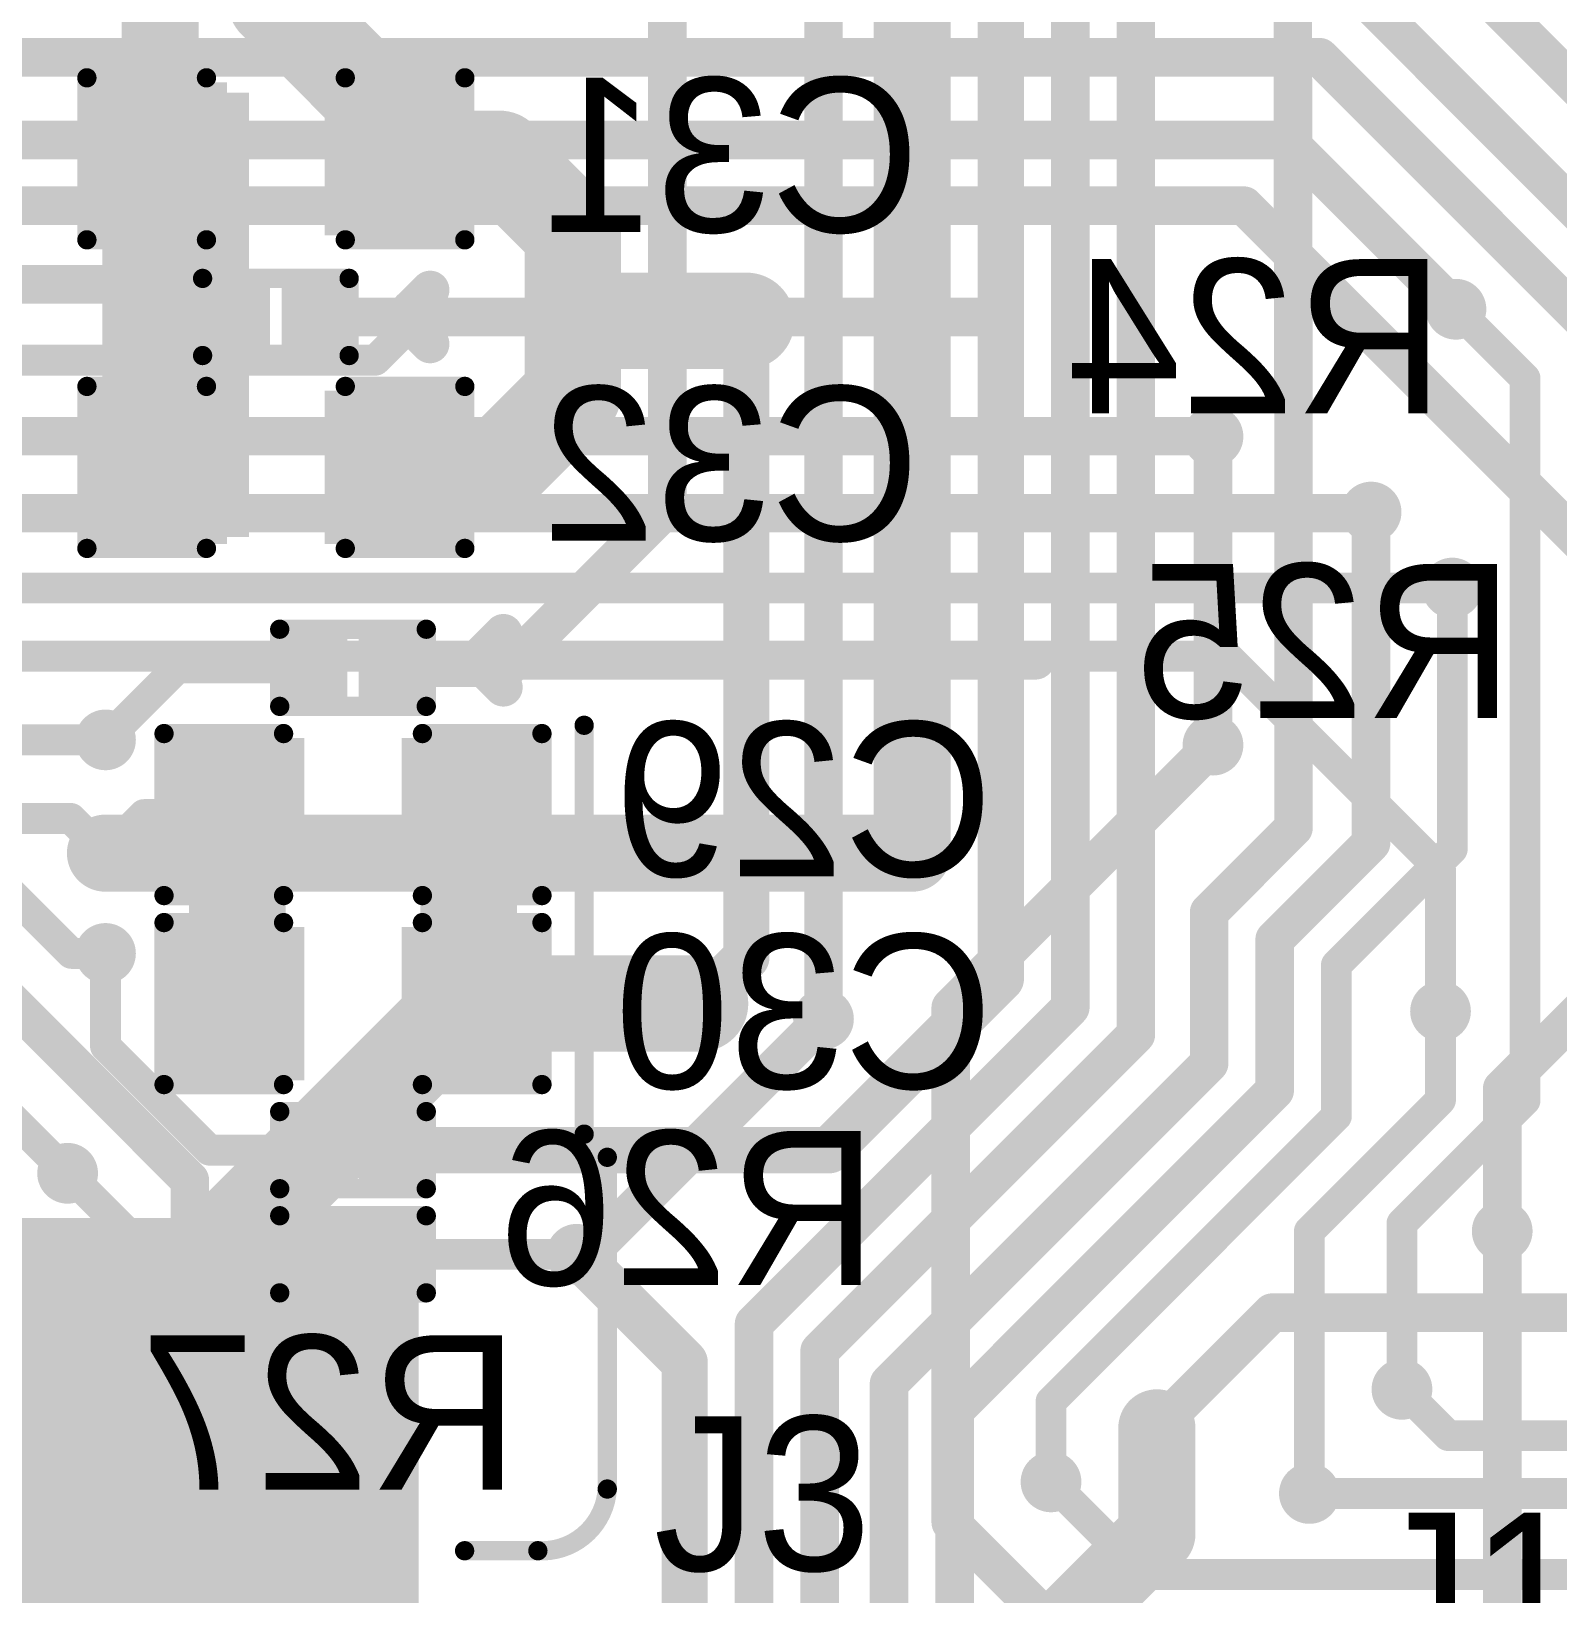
# Model space of a CAD drawing. Header units: millimetres. Extents: x 0.85 to 4.91, y 0.77 to 5.15.
# Drawn here: x 1.0706 to 1.4664, y 2.584 to 2.9891 of the extents above; entities that cross this region are included whole.
import ezdxf

# ---------------------------------------------------------------- set-up
doc = ezdxf.new("R2010")
doc.units = ezdxf.units.MM
doc.header["$MEASUREMENT"] = 0
for name, color, linetype in [('BottomLayer', 5, 'Continuous'), ('BottomOverlay', 54, 'Continuous'), ('BottomPaste', 16, 'Continuous'), ('BottomSolder', 6, 'Continuous'), ('MultiLayer', 9, 'Continuous'), ('TopLayer', 1, 'Continuous'), ('TopOverlay', 2, 'Continuous'), ('TopPaste', 8, 'Continuous'), ('TopSolder', 216, 'Continuous'), ('ViaHoleLayer', 16, 'Continuous')]:
    doc.layers.add(name, color=color, linetype=linetype)

# ---------------------------------------------------------------- blocks, each defined once
blk = doc.blocks.new('R___0201_B_181')
at = {"layer": 'BottomLayer'}
for points in [[(-0.01614, -0.00728), (-0.00551, -0.00728), (-0.01614, 0.00728), (-0.00551, 0.00728)], [(0.00551, -0.00728), (0.01614, -0.00728), (0.00551, 0.00728), (0.01614, 0.00728)]]:
    blk.add_solid(points, dxfattribs=at)
at = {"layer": 'BottomOverlay', "const_width": 0.005}
for points in [[(-0.019, -0.01), (-0.019, 0.01)], [(-0.019, 0.01), (0.019, 0.01)], [(0.019, -0.01), (0.019, 0.01)], [(-0.019, -0.01), (0.019, -0.01)]]:
    blk.add_lwpolyline(points, dxfattribs=at)
at = {"layer": 'BottomOverlay', "const_width": 0.0025}
for points in [[(-0.02025, 0.01, 1), (-0.01775, 0.01, 1)], [(-0.02025, 0.01, 1), (-0.01775, 0.01, 1)], [(0.01775, 0.01, 1), (0.02025, 0.01, 1)], [(0.01775, 0.01, 1), (0.02025, 0.01, 1)], [(-0.02025, -0.01, 1), (-0.01775, -0.01, 1)], [(-0.02025, -0.01, 1), (-0.01775, -0.01, 1)], [(0.01775, -0.01, 1), (0.02025, -0.01, 1)], [(0.01775, -0.01, 1), (0.02025, -0.01, 1)]]:
    blk.add_lwpolyline(points, format="xyb", close=True, dxfattribs=at)
at = {"layer": 'BottomPaste'}
for points in [[(-0.01614, -0.00728), (-0.00551, -0.00728), (-0.01614, 0.00728), (-0.00551, 0.00728)], [(0.00551, -0.00728), (0.01614, -0.00728), (0.00551, 0.00728), (0.01614, 0.00728)]]:
    blk.add_solid(points, dxfattribs=at)
at = {"layer": 'BottomSolder'}
for points in [[(-0.02014, -0.01128), (-0.00151, -0.01128), (-0.02014, 0.01128), (-0.00151, 0.01128)], [(0.00151, -0.01128), (0.02014, -0.01128), (0.00151, 0.01128), (0.02014, 0.01128)]]:
    blk.add_solid(points, dxfattribs=at)
blk = doc.blocks.new('R___0201_B_182')
at = {"layer": 'BottomLayer'}
for points in [[(-0.01614, -0.00728), (-0.00551, -0.00728), (-0.01614, 0.00728), (-0.00551, 0.00728)], [(0.00551, -0.00728), (0.01614, -0.00728), (0.00551, 0.00728), (0.01614, 0.00728)]]:
    blk.add_solid(points, dxfattribs=at)
at = {"layer": 'BottomOverlay', "const_width": 0.005}
for points in [[(-0.019, -0.01), (-0.019, 0.01)], [(-0.019, 0.01), (0.019, 0.01)], [(0.019, -0.01), (0.019, 0.01)], [(-0.019, -0.01), (0.019, -0.01)]]:
    blk.add_lwpolyline(points, dxfattribs=at)
at = {"layer": 'BottomOverlay', "const_width": 0.0025}
for points in [[(-0.02025, 0.01, 1), (-0.01775, 0.01, 1)], [(-0.02025, 0.01, 1), (-0.01775, 0.01, 1)], [(0.01775, 0.01, 1), (0.02025, 0.01, 1)], [(0.01775, 0.01, 1), (0.02025, 0.01, 1)], [(-0.02025, -0.01, 1), (-0.01775, -0.01, 1)], [(-0.02025, -0.01, 1), (-0.01775, -0.01, 1)], [(0.01775, -0.01, 1), (0.02025, -0.01, 1)], [(0.01775, -0.01, 1), (0.02025, -0.01, 1)]]:
    blk.add_lwpolyline(points, format="xyb", close=True, dxfattribs=at)
at = {"layer": 'BottomPaste'}
for points in [[(-0.01614, -0.00728), (-0.00551, -0.00728), (-0.01614, 0.00728), (-0.00551, 0.00728)], [(0.00551, -0.00728), (0.01614, -0.00728), (0.00551, 0.00728), (0.01614, 0.00728)]]:
    blk.add_solid(points, dxfattribs=at)
at = {"layer": 'BottomSolder'}
for points in [[(-0.02014, -0.01128), (-0.00151, -0.01128), (-0.02014, 0.01128), (-0.00151, 0.01128)], [(0.00151, -0.01128), (0.02014, -0.01128), (0.00151, 0.01128), (0.02014, 0.01128)]]:
    blk.add_solid(points, dxfattribs=at)
blk = doc.blocks.new('R___0201_B_183')
at = {"layer": 'BottomLayer'}
for points in [[(-0.01614, -0.00728), (-0.00551, -0.00728), (-0.01614, 0.00728), (-0.00551, 0.00728)], [(0.00551, -0.00728), (0.01614, -0.00728), (0.00551, 0.00728), (0.01614, 0.00728)]]:
    blk.add_solid(points, dxfattribs=at)
at = {"layer": 'BottomOverlay', "const_width": 0.005}
for points in [[(-0.019, -0.01), (-0.019, 0.01)], [(-0.019, 0.01), (0.019, 0.01)], [(0.019, -0.01), (0.019, 0.01)], [(-0.019, -0.01), (0.019, -0.01)]]:
    blk.add_lwpolyline(points, dxfattribs=at)
at = {"layer": 'BottomOverlay', "const_width": 0.0025}
for points in [[(-0.02025, 0.01, 1), (-0.01775, 0.01, 1)], [(-0.02025, 0.01, 1), (-0.01775, 0.01, 1)], [(0.01775, 0.01, 1), (0.02025, 0.01, 1)], [(0.01775, 0.01, 1), (0.02025, 0.01, 1)], [(-0.02025, -0.01, 1), (-0.01775, -0.01, 1)], [(-0.02025, -0.01, 1), (-0.01775, -0.01, 1)], [(0.01775, -0.01, 1), (0.02025, -0.01, 1)], [(0.01775, -0.01, 1), (0.02025, -0.01, 1)]]:
    blk.add_lwpolyline(points, format="xyb", close=True, dxfattribs=at)
at = {"layer": 'BottomPaste'}
for points in [[(-0.01614, -0.00728), (-0.00551, -0.00728), (-0.01614, 0.00728), (-0.00551, 0.00728)], [(0.00551, -0.00728), (0.01614, -0.00728), (0.00551, 0.00728), (0.01614, 0.00728)]]:
    blk.add_solid(points, dxfattribs=at)
at = {"layer": 'BottomSolder'}
for points in [[(-0.02014, -0.01128), (-0.00151, -0.01128), (-0.02014, 0.01128), (-0.00151, 0.01128)], [(0.00151, -0.01128), (0.02014, -0.01128), (0.00151, 0.01128), (0.02014, 0.01128)]]:
    blk.add_solid(points, dxfattribs=at)
blk = doc.blocks.new('R___0201_B_185')
at = {"layer": 'BottomLayer'}
for points in [[(-0.01614, -0.00728), (-0.00551, -0.00728), (-0.01614, 0.00728), (-0.00551, 0.00728)], [(0.00551, -0.00728), (0.01614, -0.00728), (0.00551, 0.00728), (0.01614, 0.00728)]]:
    blk.add_solid(points, dxfattribs=at)
at = {"layer": 'BottomOverlay', "const_width": 0.005}
for points in [[(-0.019, 0.01), (-0.019, -0.01)], [(0.019, 0.01), (-0.019, 0.01)], [(0.019, 0.01), (0.019, -0.01)], [(0.019, -0.01), (-0.019, -0.01)]]:
    blk.add_lwpolyline(points, dxfattribs=at)
at = {"layer": 'BottomOverlay', "const_width": 0.0025}
for points in [[(-0.02025, 0.01, 1), (-0.01775, 0.01, 1)], [(-0.02025, 0.01, 1), (-0.01775, 0.01, 1)], [(0.01775, 0.01, 1), (0.02025, 0.01, 1)], [(0.01775, 0.01, 1), (0.02025, 0.01, 1)], [(-0.02025, -0.01, 1), (-0.01775, -0.01, 1)], [(-0.02025, -0.01, 1), (-0.01775, -0.01, 1)], [(0.01775, -0.01, 1), (0.02025, -0.01, 1)], [(0.01775, -0.01, 1), (0.02025, -0.01, 1)]]:
    blk.add_lwpolyline(points, format="xyb", close=True, dxfattribs=at)
at = {"layer": 'BottomPaste'}
for points in [[(-0.01614, -0.00728), (-0.00551, -0.00728), (-0.01614, 0.00728), (-0.00551, 0.00728)], [(0.00551, -0.00728), (0.01614, -0.00728), (0.00551, 0.00728), (0.01614, 0.00728)]]:
    blk.add_solid(points, dxfattribs=at)
at = {"layer": 'BottomSolder'}
for points in [[(-0.02014, -0.01128), (-0.00151, -0.01128), (-0.02014, 0.01128), (-0.00151, 0.01128)], [(0.00151, -0.01128), (0.02014, -0.01128), (0.00151, 0.01128), (0.02014, 0.01128)]]:
    blk.add_solid(points, dxfattribs=at)
blk = doc.blocks.new('0524352471_209')
at = {"layer": 'TopLayer'}
blk.add_solid([(-0.37008, -0.09793), (-0.27559, -0.09793), (-0.37008, 0.02215), (-0.27559, 0.02215)], dxfattribs=at)
at = {"layer": 'TopOverlay', "const_width": 0.005}
for points in [[(-0.35785, -0.114), (-0.35785, -0.133)], [(-0.24985, -0.145), (-0.25585, -0.151)], [(-0.24985, -0.145), (-0.14385, -0.145)], [(-0.34185, -0.151), (-0.25585, -0.151)]]:
    blk.add_lwpolyline(points, dxfattribs=at)
at = {"layer": 'TopOverlay', "const_width": 0.0025}
for points in [[(-0.3591, -0.114, 1), (-0.3566, -0.114, 1)], [(-0.3591, -0.133, 1), (-0.3566, -0.133, 1)], [(-0.3591, -0.133, 1), (-0.3566, -0.133, 1)], [(-0.2511, -0.145, 1), (-0.2486, -0.145, 1)], [(-0.2511, -0.145, 1), (-0.2486, -0.145, 1)], [(-0.1451, -0.145, 1), (-0.1426, -0.145, 1)], [(-0.3431, -0.151, 1), (-0.3406, -0.151, 1)], [(-0.3431, -0.151, 1), (-0.3406, -0.151, 1)], [(-0.2571, -0.151, 1), (-0.2546, -0.151, 1)], [(-0.2571, -0.151, 1), (-0.2546, -0.151, 1)]]:
    blk.add_lwpolyline(points, format="xyb", close=True, dxfattribs=at)
at = {"layer": 'TopOverlay', "const_width": 0.005}
blk.add_lwpolyline([(-0.34185, -0.151, -0.414214), (-0.35785, -0.133)], format="xyb", dxfattribs=at)
at = {"layer": 'TopPaste'}
blk.add_solid([(-0.37008, -0.09793), (-0.27559, -0.09793), (-0.37008, 0.02215), (-0.27559, 0.02215)], dxfattribs=at)
at = {"layer": 'TopSolder'}
blk.add_solid([(-0.37408, -0.10193), (-0.27159, -0.10193), (-0.37408, 0.02615), (-0.27159, 0.02615)], dxfattribs=at)
blk = doc.blocks.new('C__0603_B_244')
at = {"layer": 'BottomLayer'}
for points in [[(-0.015, -0.0175), (-0.015, 0.0175), (-0.045, -0.0175), (-0.045, 0.0175)], [(0.045, -0.0175), (0.045, 0.0175), (0.015, -0.0175), (0.015, 0.0175)]]:
    blk.add_solid(points, dxfattribs=at)
at = {"layer": 'BottomOverlay', "const_width": 0.005}
for points in [[(-0.049, 0.021), (-0.018, 0.021)], [(-0.049, -0.021), (-0.049, 0.021)], [(0.018, 0.021), (0.049, 0.021)], [(0.049, -0.021), (0.049, 0.021)], [(-0.049, -0.021), (-0.018, -0.021)], [(0.018, -0.021), (0.049, -0.021)]]:
    blk.add_lwpolyline(points, dxfattribs=at)
at = {"layer": 'BottomOverlay', "const_width": 0.0025}
for points in [[(-0.05025, 0.021, 1), (-0.04775, 0.021, 1)], [(-0.05025, 0.021, 1), (-0.04775, 0.021, 1)], [(-0.01925, 0.021, 1), (-0.01675, 0.021, 1)], [(0.01675, 0.021, 1), (0.01925, 0.021, 1)], [(0.04775, 0.021, 1), (0.05025, 0.021, 1)], [(0.04775, 0.021, 1), (0.05025, 0.021, 1)], [(-0.05025, -0.021, 1), (-0.04775, -0.021, 1)], [(-0.05025, -0.021, 1), (-0.04775, -0.021, 1)], [(-0.01925, -0.021, 1), (-0.01675, -0.021, 1)], [(0.01675, -0.021, 1), (0.01925, -0.021, 1)], [(0.04775, -0.021, 1), (0.05025, -0.021, 1)], [(0.04775, -0.021, 1), (0.05025, -0.021, 1)]]:
    blk.add_lwpolyline(points, format="xyb", close=True, dxfattribs=at)
at = {"layer": 'BottomPaste'}
for points in [[(-0.015, -0.0175), (-0.015, 0.0175), (-0.045, -0.0175), (-0.045, 0.0175)], [(0.045, -0.0175), (0.045, 0.0175), (0.015, -0.0175), (0.015, 0.0175)]]:
    blk.add_solid(points, dxfattribs=at)
at = {"layer": 'BottomSolder'}
for points in [[(-0.01264, -0.01986), (-0.01264, 0.01986), (-0.04736, -0.01986), (-0.04736, 0.01986)], [(0.04736, -0.01986), (0.04736, 0.01986), (0.01264, -0.01986), (0.01264, 0.01986)]]:
    blk.add_solid(points, dxfattribs=at)
blk = doc.blocks.new('C__0603_B_245')
at = {"layer": 'BottomLayer'}
for points in [[(-0.015, -0.0175), (-0.015, 0.0175), (-0.045, -0.0175), (-0.045, 0.0175)], [(0.045, -0.0175), (0.045, 0.0175), (0.015, -0.0175), (0.015, 0.0175)]]:
    blk.add_solid(points, dxfattribs=at)
at = {"layer": 'BottomOverlay', "const_width": 0.005}
for points in [[(-0.049, 0.021), (-0.018, 0.021)], [(-0.049, -0.021), (-0.049, 0.021)], [(0.018, 0.021), (0.049, 0.021)], [(0.049, -0.021), (0.049, 0.021)], [(-0.049, -0.021), (-0.018, -0.021)], [(0.018, -0.021), (0.049, -0.021)]]:
    blk.add_lwpolyline(points, dxfattribs=at)
at = {"layer": 'BottomOverlay', "const_width": 0.0025}
for points in [[(-0.05025, 0.021, 1), (-0.04775, 0.021, 1)], [(-0.05025, 0.021, 1), (-0.04775, 0.021, 1)], [(-0.01925, 0.021, 1), (-0.01675, 0.021, 1)], [(0.01675, 0.021, 1), (0.01925, 0.021, 1)], [(0.04775, 0.021, 1), (0.05025, 0.021, 1)], [(0.04775, 0.021, 1), (0.05025, 0.021, 1)], [(-0.05025, -0.021, 1), (-0.04775, -0.021, 1)], [(-0.05025, -0.021, 1), (-0.04775, -0.021, 1)], [(-0.01925, -0.021, 1), (-0.01675, -0.021, 1)], [(0.01675, -0.021, 1), (0.01925, -0.021, 1)], [(0.04775, -0.021, 1), (0.05025, -0.021, 1)], [(0.04775, -0.021, 1), (0.05025, -0.021, 1)]]:
    blk.add_lwpolyline(points, format="xyb", close=True, dxfattribs=at)
at = {"layer": 'BottomPaste'}
for points in [[(-0.015, -0.0175), (-0.015, 0.0175), (-0.045, -0.0175), (-0.045, 0.0175)], [(0.045, -0.0175), (0.045, 0.0175), (0.015, -0.0175), (0.015, 0.0175)]]:
    blk.add_solid(points, dxfattribs=at)
at = {"layer": 'BottomSolder'}
for points in [[(-0.01264, -0.01986), (-0.01264, 0.01986), (-0.04736, -0.01986), (-0.04736, 0.01986)], [(0.04736, -0.01986), (0.04736, 0.01986), (0.01264, -0.01986), (0.01264, 0.01986)]]:
    blk.add_solid(points, dxfattribs=at)
blk = doc.blocks.new('C__0603_B_246')
at = {"layer": 'BottomLayer'}
for points in [[(-0.015, -0.0175), (-0.015, 0.0175), (-0.045, -0.0175), (-0.045, 0.0175)], [(0.045, -0.0175), (0.045, 0.0175), (0.015, -0.0175), (0.015, 0.0175)]]:
    blk.add_solid(points, dxfattribs=at)
at = {"layer": 'BottomOverlay', "const_width": 0.005}
for points in [[(-0.049, 0.021), (-0.018, 0.021)], [(-0.049, -0.021), (-0.049, 0.021)], [(0.018, 0.021), (0.049, 0.021)], [(0.049, -0.021), (0.049, 0.021)], [(-0.049, -0.021), (-0.018, -0.021)], [(0.018, -0.021), (0.049, -0.021)]]:
    blk.add_lwpolyline(points, dxfattribs=at)
at = {"layer": 'BottomOverlay', "const_width": 0.0025}
for points in [[(-0.05025, 0.021, 1), (-0.04775, 0.021, 1)], [(-0.05025, 0.021, 1), (-0.04775, 0.021, 1)], [(-0.01925, 0.021, 1), (-0.01675, 0.021, 1)], [(0.01675, 0.021, 1), (0.01925, 0.021, 1)], [(0.04775, 0.021, 1), (0.05025, 0.021, 1)], [(0.04775, 0.021, 1), (0.05025, 0.021, 1)], [(-0.05025, -0.021, 1), (-0.04775, -0.021, 1)], [(-0.05025, -0.021, 1), (-0.04775, -0.021, 1)], [(-0.01925, -0.021, 1), (-0.01675, -0.021, 1)], [(0.01675, -0.021, 1), (0.01925, -0.021, 1)], [(0.04775, -0.021, 1), (0.05025, -0.021, 1)], [(0.04775, -0.021, 1), (0.05025, -0.021, 1)]]:
    blk.add_lwpolyline(points, format="xyb", close=True, dxfattribs=at)
at = {"layer": 'BottomPaste'}
for points in [[(-0.015, -0.0175), (-0.015, 0.0175), (-0.045, -0.0175), (-0.045, 0.0175)], [(0.045, -0.0175), (0.045, 0.0175), (0.015, -0.0175), (0.015, 0.0175)]]:
    blk.add_solid(points, dxfattribs=at)
at = {"layer": 'BottomSolder'}
for points in [[(-0.01264, -0.01986), (-0.01264, 0.01986), (-0.04736, -0.01986), (-0.04736, 0.01986)], [(0.04736, -0.01986), (0.04736, 0.01986), (0.01264, -0.01986), (0.01264, 0.01986)]]:
    blk.add_solid(points, dxfattribs=at)
blk = doc.blocks.new('C__0603_B_247')
at = {"layer": 'BottomLayer'}
for points in [[(-0.015, -0.0175), (-0.015, 0.0175), (-0.045, -0.0175), (-0.045, 0.0175)], [(0.045, -0.0175), (0.045, 0.0175), (0.015, -0.0175), (0.015, 0.0175)]]:
    blk.add_solid(points, dxfattribs=at)
at = {"layer": 'BottomOverlay', "const_width": 0.005}
for points in [[(-0.049, 0.021), (-0.018, 0.021)], [(-0.049, -0.021), (-0.049, 0.021)], [(0.018, 0.021), (0.049, 0.021)], [(0.049, -0.021), (0.049, 0.021)], [(-0.049, -0.021), (-0.018, -0.021)], [(0.018, -0.021), (0.049, -0.021)]]:
    blk.add_lwpolyline(points, dxfattribs=at)
at = {"layer": 'BottomOverlay', "const_width": 0.0025}
for points in [[(-0.05025, 0.021, 1), (-0.04775, 0.021, 1)], [(-0.05025, 0.021, 1), (-0.04775, 0.021, 1)], [(-0.01925, 0.021, 1), (-0.01675, 0.021, 1)], [(0.01675, 0.021, 1), (0.01925, 0.021, 1)], [(0.04775, 0.021, 1), (0.05025, 0.021, 1)], [(0.04775, 0.021, 1), (0.05025, 0.021, 1)], [(-0.05025, -0.021, 1), (-0.04775, -0.021, 1)], [(-0.05025, -0.021, 1), (-0.04775, -0.021, 1)], [(-0.01925, -0.021, 1), (-0.01675, -0.021, 1)], [(0.01675, -0.021, 1), (0.01925, -0.021, 1)], [(0.04775, -0.021, 1), (0.05025, -0.021, 1)], [(0.04775, -0.021, 1), (0.05025, -0.021, 1)]]:
    blk.add_lwpolyline(points, format="xyb", close=True, dxfattribs=at)
at = {"layer": 'BottomPaste'}
for points in [[(-0.015, -0.0175), (-0.015, 0.0175), (-0.045, -0.0175), (-0.045, 0.0175)], [(0.045, -0.0175), (0.045, 0.0175), (0.015, -0.0175), (0.015, 0.0175)]]:
    blk.add_solid(points, dxfattribs=at)
at = {"layer": 'BottomSolder'}
for points in [[(-0.01264, -0.01986), (-0.01264, 0.01986), (-0.04736, -0.01986), (-0.04736, 0.01986)], [(0.04736, -0.01986), (0.04736, 0.01986), (0.01264, -0.01986), (0.01264, 0.01986)]]:
    blk.add_solid(points, dxfattribs=at)

msp = doc.modelspace()

# ---------------------------------------------------------------- linework, layer by layer
at = {"layer": 'BottomLayer'}
for points, const_width in [([(1.299, 2.776), (1.299, 3.375)], 0.02), ([(1.2355, 2.8655), (1.2355, 3.3555)], 0.01), ([(1.322, 2.74346), (1.322, 3.345)], 0.012), ([(1.104, 2.956), (1.104, 3.271)], 0.02), ([(1.276, 2.733), (1.276, 3.161)], 0.01), ([(1.34, 2.736), (1.34, 3.14255)], 0.01), ([(1.357, 2.72896), (1.357, 3.111)], 0.01), ([(1.39753, 3.082), (1.39787, 2.89213)], 0.01), ([(1.134, 2.997), (1.164, 2.967)], 0.025), ([(1.164, 2.956), (1.192, 2.956)], 0.025), ([(1.192, 2.956), (1.211, 2.937)], 0.025), ([(1.211, 2.914), (1.211, 2.937)], 0.025), ([(1.103, 2.923), (1.111, 2.915)], 0.01), ([(1.211, 2.895), (1.211, 2.914)], 0.025), ([(1.44, 2.917), (1.45792, 2.89908)], 0.008), ([(1.111, 2.915), (1.12317, 2.915)], 0.01), ([(1.14483, 2.915), (1.171, 2.915)], 0.01), ([(1.256, 2.749), (1.256, 2.914)], 0.012), ([(1.192, 2.876), (1.211, 2.895)], 0.025), ([(1.45792, 2.71192), (1.45792, 2.89908)], 0.008), ([(1.39787, 2.78254), (1.39787, 2.89213)], 0.01), ([(1.164, 2.876), (1.192, 2.876)], 0.025), ([(1.377, 2.804), (1.377, 2.884)], 0.01), ([(1.19405, 2.82405), (1.2355, 2.8655)], 0.01), ([(1.418, 2.77863), (1.418, 2.86442)], 0.01), ([(1.43905, 2.77705), (1.43905, 2.84473)], 0.008), ([(1.08982, 2.80536), (1.10851, 2.82405)], 0.008), ([(1.10851, 2.82405), (1.14317, 2.82405)], 0.008), ([(1.16483, 2.82405), (1.19405, 2.82405)], 0.01), ([(1.124, 2.737), (1.124, 2.786)], 0.025), ([(1.184, 2.737), (1.184, 2.786)], 0.025), ([(1.08982, 2.776), (1.09982, 2.786)], 0.008), ([(1.09982, 2.786), (1.124, 2.786)], 0.008), ([(1.376, 2.76067), (1.39787, 2.78254)], 0.01), ([(1.393, 2.75363), (1.418, 2.77863)], 0.01), ([(1.409, 2.747), (1.43905, 2.77705)], 0.008), ([(1.376, 2.7215), (1.376, 2.76067)], 0.01), ([(1.393, 2.71446), (1.393, 2.75363)], 0.01), ([(1.244, 2.737), (1.256, 2.749)], 0.012), ([(1.08982, 2.72595), (1.08982, 2.75)], 0.008), ([(1.409, 2.70783), (1.409, 2.747)], 0.008), ([(1.184, 2.737), (1.244, 2.737)], 0.025), ([(1.27754, 2.699), (1.322, 2.74346)], 0.012), ([(1.258, 2.654), (1.34, 2.736)], 0.01), ([(1.436, 2.712), (1.436, 2.735)], 0.008), ([(1.275, 2.64696), (1.357, 2.72896)], 0.01), ([(1.08982, 2.72595), (1.11677, 2.699)], 0.008), ([(1.293, 2.6385), (1.376, 2.7215)], 0.01), ([(1.31, 2.63146), (1.393, 2.71446)], 0.01), ([(1.402, 2.678), (1.436, 2.712)], 0.008), ([(1.426, 2.68), (1.45792, 2.71192)], 0.008), ([(1.335, 2.63383), (1.409, 2.70783)], 0.008), ([(1.11677, 2.699), (1.14317, 2.699)], 0.008), ([(1.16483, 2.699), (1.27754, 2.699)], 0.012), ([(1.08, 2.693), (1.101, 2.672)], 0.008), ([(1.402, 2.61), (1.402, 2.678)], 0.008), ([(1.426, 2.637), (1.426, 2.68)], 0.008), ([(1.452, 2.514), (1.452, 2.678)], 0.01), ([(1.212, 2.672), (1.24, 2.644)], 0.012), ([(1.101, 2.672), (1.14317, 2.672)], 0.008), ([(1.16483, 2.672), (1.212, 2.672)], 0.008), ([(1.258, 2.373), (1.258, 2.654)], 0.01), ([(1.24, 2.36554), (1.24, 2.644)], 0.012), ([(1.275, 2.38146), (1.275, 2.64696)], 0.01), ([(1.293, 2.3875), (1.293, 2.6385)], 0.01), ([(1.335, 2.613), (1.335, 2.63383)], 0.008), ([(1.31, 2.39454), (1.31, 2.63146)], 0.01), ([(1.36245, 2.59945), (1.36245, 2.627)], 0.02), ([(1.336, 2.573), (1.36245, 2.59945)], 0.02)]:
    msp.add_lwpolyline(points, dxfattribs=dict(at, const_width=const_width))
for points, const_width in [([(1.12775, 2.997, 1), (1.14025, 2.997, 1)], 0.0125), ([(1.15775, 2.967, 1), (1.17025, 2.967, 1)], 0.0125), ([(1.099, 2.956, 1), (1.109, 2.956, 1)], 0.01), ([(1.15775, 2.956, 1), (1.17025, 2.956, 1)], 0.0125), ([(1.18575, 2.956, 1), (1.19825, 2.956, 1)], 0.0125), ([(1.18575, 2.956, 1), (1.19825, 2.956, 1)], 0.0125), ([(1.20475, 2.937, 1), (1.21725, 2.937, 1)], 0.0125), ([(1.20475, 2.937, 1), (1.21725, 2.937, 1)], 0.0125), ([(1.09906, 2.923, 1), (1.10694, 2.923, 1)], 0.00787), ([(1.1005, 2.923, 1), (1.1055, 2.923, 1)], 0.005), ([(1.20475, 2.914, 1), (1.21725, 2.914, 1)], 0.0125), ([(1.20475, 2.914, 1), (1.21725, 2.914, 1)], 0.0125), ([(1.43606, 2.917, 1), (1.44394, 2.917, 1)], 0.00787), ([(1.16706, 2.915, 1), (1.17494, 2.915, 1)], 0.00787), ([(1.20706, 2.914, 1), (1.21494, 2.914, 1)], 0.00787), ([(1.25206, 2.914, 1), (1.25994, 2.914, 1)], 0.00787), ([(1.438, 2.917, 1), (1.442, 2.917, 1)], 0.004), ([(1.1085, 2.915, 1), (1.1135, 2.915, 1)], 0.005), ([(1.1085, 2.915, 1), (1.1135, 2.915, 1)], 0.005), ([(1.12067, 2.915, 1), (1.12567, 2.915, 1)], 0.005), ([(1.14233, 2.915, 1), (1.14733, 2.915, 1)], 0.005), ([(1.1685, 2.915, 1), (1.1735, 2.915, 1)], 0.005), ([(1.253, 2.914, 1), (1.259, 2.914, 1)], 0.006), ([(1.20475, 2.895, 1), (1.21725, 2.895, 1)], 0.0125), ([(1.20475, 2.895, 1), (1.21725, 2.895, 1)], 0.0125), ([(1.45592, 2.89908, 1), (1.45992, 2.89908, 1)], 0.004), ([(1.45592, 2.89908, 1), (1.45992, 2.89908, 1)], 0.004), ([(1.39537, 2.89213, 1), (1.40037, 2.89213, 1)], 0.005), ([(1.39537, 2.89213, 1), (1.40037, 2.89213, 1)], 0.005), ([(1.15775, 2.876, 1), (1.17025, 2.876, 1)], 0.0125), ([(1.18575, 2.876, 1), (1.19825, 2.876, 1)], 0.0125), ([(1.18575, 2.876, 1), (1.19825, 2.876, 1)], 0.0125), ([(1.37306, 2.884, 1), (1.38094, 2.884, 1)], 0.00787), ([(1.3745, 2.884, 1), (1.3795, 2.884, 1)], 0.005), ([(1.41406, 2.86442, 1), (1.42194, 2.86442, 1)], 0.00787), ([(1.233, 2.8655, 1), (1.238, 2.8655, 1)], 0.005), ([(1.233, 2.8655, 1), (1.238, 2.8655, 1)], 0.005), ([(1.4155, 2.86442, 1), (1.4205, 2.86442, 1)], 0.005), ([(1.43511, 2.84473, 1), (1.44298, 2.84473, 1)], 0.00787), ([(1.43705, 2.84473, 1), (1.44105, 2.84473, 1)], 0.004), ([(1.10651, 2.82405, 1), (1.11051, 2.82405, 1)], 0.004), ([(1.10651, 2.82405, 1), (1.11051, 2.82405, 1)], 0.004), ([(1.14117, 2.82405, 1), (1.14517, 2.82405, 1)], 0.004), ([(1.16233, 2.82405, 1), (1.16733, 2.82405, 1)], 0.005), ([(1.19155, 2.82405, 1), (1.19655, 2.82405, 1)], 0.005), ([(1.19155, 2.82405, 1), (1.19655, 2.82405, 1)], 0.005), ([(1.08589, 2.80536, 1), (1.09376, 2.80536, 1)], 0.00787), ([(1.37306, 2.804, 1), (1.38094, 2.804, 1)], 0.00787), ([(1.08782, 2.80536, 1), (1.09182, 2.80536, 1)], 0.004), ([(1.3745, 2.804, 1), (1.3795, 2.804, 1)], 0.005), ([(1.11775, 2.786, 1), (1.13025, 2.786, 1)], 0.0125), ([(1.17775, 2.786, 1), (1.19025, 2.786, 1)], 0.0125), ([(1.09782, 2.786, 1), (1.10182, 2.786, 1)], 0.004), ([(1.09782, 2.786, 1), (1.10182, 2.786, 1)], 0.004), ([(1.122, 2.786, 1), (1.126, 2.786, 1)], 0.004), ([(1.39537, 2.78254, 1), (1.40037, 2.78254, 1)], 0.005), ([(1.39537, 2.78254, 1), (1.40037, 2.78254, 1)], 0.005), ([(1.08589, 2.776, 1), (1.09376, 2.776, 1)], 0.00787), ([(1.294, 2.776, 1), (1.304, 2.776, 1)], 0.01), ([(1.29506, 2.776, 1), (1.30294, 2.776, 1)], 0.00787), ([(1.4155, 2.77863, 1), (1.4205, 2.77863, 1)], 0.005), ([(1.4155, 2.77863, 1), (1.4205, 2.77863, 1)], 0.005), ([(1.08782, 2.776, 1), (1.09182, 2.776, 1)], 0.004), ([(1.43705, 2.77705, 1), (1.44105, 2.77705, 1)], 0.004), ([(1.43705, 2.77705, 1), (1.44105, 2.77705, 1)], 0.004), ([(1.3735, 2.76067, 1), (1.3785, 2.76067, 1)], 0.005), ([(1.3735, 2.76067, 1), (1.3785, 2.76067, 1)], 0.005), ([(1.3905, 2.75363, 1), (1.3955, 2.75363, 1)], 0.005), ([(1.3905, 2.75363, 1), (1.3955, 2.75363, 1)], 0.005), ([(1.08589, 2.75, 1), (1.09376, 2.75, 1)], 0.00787), ([(1.253, 2.749, 1), (1.259, 2.749, 1)], 0.006), ([(1.253, 2.749, 1), (1.259, 2.749, 1)], 0.006), ([(1.08782, 2.75, 1), (1.09182, 2.75, 1)], 0.004), ([(1.407, 2.747, 1), (1.411, 2.747, 1)], 0.004), ([(1.407, 2.747, 1), (1.411, 2.747, 1)], 0.004), ([(1.11775, 2.737, 1), (1.13025, 2.737, 1)], 0.0125), ([(1.17775, 2.737, 1), (1.19025, 2.737, 1)], 0.0125), ([(1.17775, 2.737, 1), (1.19025, 2.737, 1)], 0.0125), ([(1.23775, 2.737, 1), (1.25025, 2.737, 1)], 0.0125), ([(1.319, 2.74346, 1), (1.325, 2.74346, 1)], 0.006), ([(1.319, 2.74346, 1), (1.325, 2.74346, 1)], 0.006), ([(1.24006, 2.737, 1), (1.24794, 2.737, 1)], 0.00787), ([(1.241, 2.737, 1), (1.247, 2.737, 1)], 0.006), ([(1.43206, 2.735, 1), (1.43994, 2.735, 1)], 0.00787), ([(1.27206, 2.733, 1), (1.27994, 2.733, 1)], 0.00787), ([(1.3375, 2.736, 1), (1.3425, 2.736, 1)], 0.005), ([(1.3375, 2.736, 1), (1.3425, 2.736, 1)], 0.005), ([(1.434, 2.735, 1), (1.438, 2.735, 1)], 0.004), ([(1.2735, 2.733, 1), (1.2785, 2.733, 1)], 0.005), ([(1.3545, 2.72896, 1), (1.3595, 2.72896, 1)], 0.005), ([(1.3545, 2.72896, 1), (1.3595, 2.72896, 1)], 0.005), ([(1.08782, 2.72595, 1), (1.09182, 2.72595, 1)], 0.004), ([(1.08782, 2.72595, 1), (1.09182, 2.72595, 1)], 0.004), ([(1.3735, 2.7215, 1), (1.3785, 2.7215, 1)], 0.005), ([(1.3735, 2.7215, 1), (1.3785, 2.7215, 1)], 0.005), ([(1.3905, 2.71446, 1), (1.3955, 2.71446, 1)], 0.005), ([(1.3905, 2.71446, 1), (1.3955, 2.71446, 1)], 0.005), ([(1.434, 2.712, 1), (1.438, 2.712, 1)], 0.004), ([(1.434, 2.712, 1), (1.438, 2.712, 1)], 0.004), ([(1.45592, 2.71192, 1), (1.45992, 2.71192, 1)], 0.004), ([(1.45592, 2.71192, 1), (1.45992, 2.71192, 1)], 0.004), ([(1.407, 2.70783, 1), (1.411, 2.70783, 1)], 0.004), ([(1.407, 2.70783, 1), (1.411, 2.70783, 1)], 0.004), ([(1.11477, 2.699, 1), (1.11877, 2.699, 1)], 0.004), ([(1.11477, 2.699, 1), (1.11877, 2.699, 1)], 0.004), ([(1.14117, 2.699, 1), (1.14517, 2.699, 1)], 0.004), ([(1.16183, 2.699, 1), (1.16783, 2.699, 1)], 0.006), ([(1.27454, 2.699, 1), (1.28054, 2.699, 1)], 0.006), ([(1.27454, 2.699, 1), (1.28054, 2.699, 1)], 0.006), ([(1.07606, 2.693, 1), (1.08394, 2.693, 1)], 0.00787), ([(1.078, 2.693, 1), (1.082, 2.693, 1)], 0.004), ([(1.44806, 2.678, 1), (1.45594, 2.678, 1)], 0.00787), ([(1.4, 2.678, 1), (1.404, 2.678, 1)], 0.004), ([(1.4, 2.678, 1), (1.404, 2.678, 1)], 0.004), ([(1.424, 2.68, 1), (1.428, 2.68, 1)], 0.004), ([(1.424, 2.68, 1), (1.428, 2.68, 1)], 0.004), ([(1.4495, 2.678, 1), (1.4545, 2.678, 1)], 0.005), ([(1.20806, 2.672, 1), (1.21594, 2.672, 1)], 0.00787), ([(1.209, 2.672, 1), (1.215, 2.672, 1)], 0.006), ([(1.099, 2.672, 1), (1.103, 2.672, 1)], 0.004), ([(1.099, 2.672, 1), (1.103, 2.672, 1)], 0.004), ([(1.14117, 2.672, 1), (1.14517, 2.672, 1)], 0.004), ([(1.16283, 2.672, 1), (1.16683, 2.672, 1)], 0.004), ([(1.21, 2.672, 1), (1.214, 2.672, 1)], 0.004), ([(1.2555, 2.654, 1), (1.2605, 2.654, 1)], 0.005), ([(1.2555, 2.654, 1), (1.2605, 2.654, 1)], 0.005), ([(1.237, 2.644, 1), (1.243, 2.644, 1)], 0.006), ([(1.237, 2.644, 1), (1.243, 2.644, 1)], 0.006), ([(1.2725, 2.64696, 1), (1.2775, 2.64696, 1)], 0.005), ([(1.2725, 2.64696, 1), (1.2775, 2.64696, 1)], 0.005), ([(1.2905, 2.6385, 1), (1.2955, 2.6385, 1)], 0.005), ([(1.2905, 2.6385, 1), (1.2955, 2.6385, 1)], 0.005), ([(1.42206, 2.637, 1), (1.42994, 2.637, 1)], 0.00787), ([(1.333, 2.63383, 1), (1.337, 2.63383, 1)], 0.004), ([(1.333, 2.63383, 1), (1.337, 2.63383, 1)], 0.004), ([(1.424, 2.637, 1), (1.428, 2.637, 1)], 0.004), ([(1.3075, 2.63146, 1), (1.3125, 2.63146, 1)], 0.005), ([(1.3075, 2.63146, 1), (1.3125, 2.63146, 1)], 0.005), ([(1.35745, 2.627, 1), (1.36745, 2.627, 1)], 0.01), ([(1.35851, 2.627, 1), (1.36639, 2.627, 1)], 0.00787), ([(1.33106, 2.613, 1), (1.33894, 2.613, 1)], 0.00787), ([(1.333, 2.613, 1), (1.337, 2.613, 1)], 0.004), ([(1.39806, 2.61, 1), (1.40594, 2.61, 1)], 0.00787), ([(1.4, 2.61, 1), (1.404, 2.61, 1)], 0.004), ([(1.35745, 2.59945, 1), (1.36745, 2.59945, 1)], 0.01), ([(1.35745, 2.59945, 1), (1.36745, 2.59945, 1)], 0.01)]:
    msp.add_lwpolyline(points, format="xyb", close=True, dxfattribs=dict(at, const_width=const_width))
msp.add_solid([(1.089, 2.858), (1.127, 2.858), (1.089, 2.97312), (1.127, 2.97312)], dxfattribs=at)
at = {"layer": 'BottomOverlay', "const_width": 0.01}
for points in [[(1.167, 2.915), (1.174, 2.922)], [(1.167, 2.915), (1.174, 2.908)], [(1.167, 2.915), (1.318, 2.915)], [(1.186, 2.826), (1.193, 2.833)], [(1.186, 2.826), (1.193, 2.819)], [(1.186, 2.826), (1.331, 2.826)]]:
    msp.add_lwpolyline(points, dxfattribs=at)
at = {"layer": 'BottomOverlay', "const_width": 0.005}
for points in [[(1.1715, 2.922, 1), (1.1765, 2.922, 1)], [(1.1645, 2.915, 1), (1.1695, 2.915, 1)], [(1.1645, 2.915, 1), (1.1695, 2.915, 1)], [(1.1645, 2.915, 1), (1.1695, 2.915, 1)], [(1.3155, 2.915, 1), (1.3205, 2.915, 1)], [(1.1715, 2.908, 1), (1.1765, 2.908, 1)], [(1.1905, 2.833, 1), (1.1955, 2.833, 1)], [(1.1835, 2.826, 1), (1.1885, 2.826, 1)], [(1.1835, 2.826, 1), (1.1885, 2.826, 1)], [(1.1835, 2.826, 1), (1.1885, 2.826, 1)], [(1.3285, 2.826, 1), (1.3335, 2.826, 1)], [(1.1905, 2.819, 1), (1.1955, 2.819, 1)]]:
    msp.add_lwpolyline(points, format="xyb", close=True, dxfattribs=at)
at = {"layer": 'MultiLayer', "const_width": 0.00787}
for points in [[(1.09906, 2.923, 1), (1.10694, 2.923, 1)], [(1.43606, 2.917, 1), (1.44394, 2.917, 1)], [(1.16706, 2.915, 1), (1.17494, 2.915, 1)], [(1.20706, 2.914, 1), (1.21494, 2.914, 1)], [(1.25206, 2.914, 1), (1.25994, 2.914, 1)], [(1.37306, 2.884, 1), (1.38094, 2.884, 1)], [(1.41406, 2.86442, 1), (1.42194, 2.86442, 1)], [(1.43511, 2.84473, 1), (1.44298, 2.84473, 1)], [(1.08589, 2.80536, 1), (1.09376, 2.80536, 1)], [(1.37306, 2.804, 1), (1.38094, 2.804, 1)], [(1.08589, 2.776, 1), (1.09376, 2.776, 1)], [(1.29506, 2.776, 1), (1.30294, 2.776, 1)], [(1.08589, 2.75, 1), (1.09376, 2.75, 1)], [(1.24006, 2.737, 1), (1.24794, 2.737, 1)], [(1.43206, 2.735, 1), (1.43994, 2.735, 1)], [(1.27206, 2.733, 1), (1.27994, 2.733, 1)], [(1.07606, 2.693, 1), (1.08394, 2.693, 1)], [(1.44806, 2.678, 1), (1.45594, 2.678, 1)], [(1.20806, 2.672, 1), (1.21594, 2.672, 1)], [(1.42206, 2.637, 1), (1.42994, 2.637, 1)], [(1.35851, 2.627, 1), (1.36639, 2.627, 1)], [(1.33106, 2.613, 1), (1.33894, 2.613, 1)], [(1.39806, 2.61, 1), (1.40594, 2.61, 1)]]:
    msp.add_lwpolyline(points, format="xyb", close=True, dxfattribs=at)
at = {"layer": 'TopLayer'}
for points, const_width in [([(1.40442, 3.04158), (1.553, 2.893)], 0.01), ([(1.39094, 3.0229), (1.536, 2.87784)], 0.01), ([(1.03124, 2.98234), (1.40466, 2.98234)], 0.01), ([(1.40466, 2.98234), (1.518, 2.869)], 0.01), ([(1.03304, 2.96085), (1.39615, 2.96085)], 0.01), ([(1.39615, 2.96085), (1.44, 2.917)], 0.01), ([(1.03174, 2.94385), (1.38504, 2.94385)], 0.01), ([(1.38504, 2.94385), (1.501, 2.82789)], 0.01), ([(1.03105, 2.92347), (1.10253, 2.92347)], 0.01), ([(1.10253, 2.92347), (1.103, 2.923)], 0.01), ([(1.211, 2.914), (1.256, 2.914)], 0.025), ([(1.15979, 2.90379), (1.171, 2.915)], 0.008), ([(1.03105, 2.90379), (1.15979, 2.90379)], 0.008), ([(1.03105, 2.8841), (1.3769, 2.8841)], 0.01), ([(1.3769, 2.8841), (1.377, 2.884)], 0.01), ([(1.03134, 2.86413), (1.418, 2.86413)], 0.01), ([(1.03105, 2.84473), (1.43905, 2.84473)], 0.008), ([(1.03305, 2.82705), (1.38064, 2.82705)], 0.008), ([(1.38064, 2.82705), (1.436, 2.77169)], 0.008), ([(1.03105, 2.80536), (1.08982, 2.80536)], 0.008), ([(1.309, 2.736), (1.377, 2.804)], 0.01), ([(1.03173, 2.785), (1.08082, 2.785)], 0.008), ([(1.08082, 2.785), (1.08982, 2.776)], 0.008), ([(1.08982, 2.776), (1.299, 2.776)], 0.02), ([(1.436, 2.735), (1.436, 2.77169)], 0.008), ([(1.06501, 2.76599), (1.081, 2.75)], 0.008), ([(1.452, 2.715), (1.501, 2.764)], 0.01), ([(1.05659, 2.74631), (1.11169, 2.6912)], 0.01), ([(1.081, 2.75), (1.08982, 2.75)], 0.008), ([(1.11169, 2.66569), (1.183, 2.737)], 0.025), ([(1.183, 2.737), (1.244, 2.737)], 0.025), ([(1.309, 2.6025), (1.309, 2.736)], 0.01), ([(1.215, 2.672), (1.276, 2.733)], 0.01), ([(1.04638, 2.72662), (1.08, 2.693)], 0.008), ([(1.452, 2.678), (1.452, 2.715)], 0.01), ([(1.11169, 2.66569), (1.11169, 2.6912)], 0.01), ([(1.10684, 2.66084), (1.11169, 2.66569)], 0.025), ([(1.212, 2.672), (1.215, 2.672)], 0.01), ([(1.10684, 2.63017), (1.10684, 2.66084)], 0.025), ([(1.36245, 2.627), (1.39232, 2.65687)], 0.01), ([(1.39232, 2.65687), (1.50798, 2.65687)], 0.01), ([(1.03002, 2.55335), (1.10684, 2.63017)], 0.025), ([(1.426, 2.637), (1.438, 2.625)], 0.008), ([(1.438, 2.625), (1.605, 2.625)], 0.008), ([(1.335, 2.613), (1.359, 2.589)], 0.008), ([(1.402, 2.61), (1.633, 2.61)], 0.008), ([(1.309, 2.6025), (1.34414, 2.56736)], 0.01), ([(1.359, 2.589), (1.611, 2.589)], 0.008)]:
    msp.add_lwpolyline(points, dxfattribs=dict(at, const_width=const_width))
for points, const_width in [([(1.40216, 2.98234, 1), (1.40716, 2.98234, 1)], 0.005), ([(1.40216, 2.98234, 1), (1.40716, 2.98234, 1)], 0.005), ([(1.39365, 2.96085, 1), (1.39865, 2.96085, 1)], 0.005), ([(1.39365, 2.96085, 1), (1.39865, 2.96085, 1)], 0.005), ([(1.38254, 2.94385, 1), (1.38754, 2.94385, 1)], 0.005), ([(1.38254, 2.94385, 1), (1.38754, 2.94385, 1)], 0.005), ([(1.09906, 2.923, 1), (1.10694, 2.923, 1)], 0.00787), ([(1.10003, 2.92347, 1), (1.10503, 2.92347, 1)], 0.005), ([(1.10003, 2.92347, 1), (1.10503, 2.92347, 1)], 0.005), ([(1.1005, 2.923, 1), (1.1055, 2.923, 1)], 0.005), ([(1.20475, 2.914, 1), (1.21725, 2.914, 1)], 0.0125), ([(1.24975, 2.914, 1), (1.26225, 2.914, 1)], 0.0125), ([(1.43606, 2.917, 1), (1.44394, 2.917, 1)], 0.00787), ([(1.16706, 2.915, 1), (1.17494, 2.915, 1)], 0.00787), ([(1.20706, 2.914, 1), (1.21494, 2.914, 1)], 0.00787), ([(1.25206, 2.914, 1), (1.25994, 2.914, 1)], 0.00787), ([(1.4375, 2.917, 1), (1.4425, 2.917, 1)], 0.005), ([(1.169, 2.915, 1), (1.173, 2.915, 1)], 0.004), ([(1.15779, 2.90379, 1), (1.16179, 2.90379, 1)], 0.004), ([(1.15779, 2.90379, 1), (1.16179, 2.90379, 1)], 0.004), ([(1.37306, 2.884, 1), (1.38094, 2.884, 1)], 0.00787), ([(1.3744, 2.8841, 1), (1.3794, 2.8841, 1)], 0.005), ([(1.3744, 2.8841, 1), (1.3794, 2.8841, 1)], 0.005), ([(1.3745, 2.884, 1), (1.3795, 2.884, 1)], 0.005), ([(1.41406, 2.86442, 1), (1.42194, 2.86442, 1)], 0.00787), ([(1.4155, 2.86413, 1), (1.4205, 2.86413, 1)], 0.005), ([(1.43511, 2.84473, 1), (1.44298, 2.84473, 1)], 0.00787), ([(1.43705, 2.84473, 1), (1.44105, 2.84473, 1)], 0.004), ([(1.37864, 2.82705, 1), (1.38264, 2.82705, 1)], 0.004), ([(1.37864, 2.82705, 1), (1.38264, 2.82705, 1)], 0.004), ([(1.08589, 2.80536, 1), (1.09376, 2.80536, 1)], 0.00787), ([(1.37306, 2.804, 1), (1.38094, 2.804, 1)], 0.00787), ([(1.08782, 2.80536, 1), (1.09182, 2.80536, 1)], 0.004), ([(1.3745, 2.804, 1), (1.3795, 2.804, 1)], 0.005), ([(1.07882, 2.785, 1), (1.08282, 2.785, 1)], 0.004), ([(1.07882, 2.785, 1), (1.08282, 2.785, 1)], 0.004), ([(1.08482, 2.776, 1), (1.09482, 2.776, 1)], 0.01), ([(1.08589, 2.776, 1), (1.09376, 2.776, 1)], 0.00787), ([(1.294, 2.776, 1), (1.304, 2.776, 1)], 0.01), ([(1.29506, 2.776, 1), (1.30294, 2.776, 1)], 0.00787), ([(1.08782, 2.776, 1), (1.09182, 2.776, 1)], 0.004), ([(1.434, 2.77169, 1), (1.438, 2.77169, 1)], 0.004), ([(1.434, 2.77169, 1), (1.438, 2.77169, 1)], 0.004), ([(1.08589, 2.75, 1), (1.09376, 2.75, 1)], 0.00787), ([(1.079, 2.75, 1), (1.083, 2.75, 1)], 0.004), ([(1.079, 2.75, 1), (1.083, 2.75, 1)], 0.004), ([(1.08782, 2.75, 1), (1.09182, 2.75, 1)], 0.004), ([(1.17675, 2.737, 1), (1.18925, 2.737, 1)], 0.0125), ([(1.17675, 2.737, 1), (1.18925, 2.737, 1)], 0.0125), ([(1.23775, 2.737, 1), (1.25025, 2.737, 1)], 0.0125), ([(1.24006, 2.737, 1), (1.24794, 2.737, 1)], 0.00787), ([(1.43206, 2.735, 1), (1.43994, 2.735, 1)], 0.00787), ([(1.27206, 2.733, 1), (1.27994, 2.733, 1)], 0.00787), ([(1.3065, 2.736, 1), (1.3115, 2.736, 1)], 0.005), ([(1.3065, 2.736, 1), (1.3115, 2.736, 1)], 0.005), ([(1.434, 2.735, 1), (1.438, 2.735, 1)], 0.004), ([(1.2735, 2.733, 1), (1.2785, 2.733, 1)], 0.005), ([(1.4495, 2.715, 1), (1.4545, 2.715, 1)], 0.005), ([(1.4495, 2.715, 1), (1.4545, 2.715, 1)], 0.005), ([(1.07606, 2.693, 1), (1.08394, 2.693, 1)], 0.00787), ([(1.078, 2.693, 1), (1.082, 2.693, 1)], 0.004), ([(1.10919, 2.6912, 1), (1.11419, 2.6912, 1)], 0.005), ([(1.10919, 2.6912, 1), (1.11419, 2.6912, 1)], 0.005), ([(1.44806, 2.678, 1), (1.45594, 2.678, 1)], 0.00787), ([(1.4495, 2.678, 1), (1.4545, 2.678, 1)], 0.005), ([(1.10544, 2.66569, 1), (1.11794, 2.66569, 1)], 0.0125), ([(1.10544, 2.66569, 1), (1.11794, 2.66569, 1)], 0.0125), ([(1.20806, 2.672, 1), (1.21594, 2.672, 1)], 0.00787), ([(1.2095, 2.672, 1), (1.2145, 2.672, 1)], 0.005), ([(1.2125, 2.672, 1), (1.2175, 2.672, 1)], 0.005), ([(1.2125, 2.672, 1), (1.2175, 2.672, 1)], 0.005), ([(1.10059, 2.66084, 1), (1.11309, 2.66084, 1)], 0.0125), ([(1.10059, 2.66084, 1), (1.11309, 2.66084, 1)], 0.0125), ([(1.10919, 2.66569, 1), (1.11419, 2.66569, 1)], 0.005), ([(1.38982, 2.65687, 1), (1.39482, 2.65687, 1)], 0.005), ([(1.38982, 2.65687, 1), (1.39482, 2.65687, 1)], 0.005), ([(1.10059, 2.63017, 1), (1.11309, 2.63017, 1)], 0.0125), ([(1.10059, 2.63017, 1), (1.11309, 2.63017, 1)], 0.0125), ([(1.42206, 2.637, 1), (1.42994, 2.637, 1)], 0.00787), ([(1.424, 2.637, 1), (1.428, 2.637, 1)], 0.004), ([(1.35851, 2.627, 1), (1.36639, 2.627, 1)], 0.00787), ([(1.35995, 2.627, 1), (1.36495, 2.627, 1)], 0.005), ([(1.436, 2.625, 1), (1.44, 2.625, 1)], 0.004), ([(1.436, 2.625, 1), (1.44, 2.625, 1)], 0.004), ([(1.33106, 2.613, 1), (1.33894, 2.613, 1)], 0.00787), ([(1.333, 2.613, 1), (1.337, 2.613, 1)], 0.004), ([(1.39806, 2.61, 1), (1.40594, 2.61, 1)], 0.00787), ([(1.4, 2.61, 1), (1.404, 2.61, 1)], 0.004), ([(1.3065, 2.6025, 1), (1.3115, 2.6025, 1)], 0.005), ([(1.3065, 2.6025, 1), (1.3115, 2.6025, 1)], 0.005), ([(1.357, 2.589, 1), (1.361, 2.589, 1)], 0.004), ([(1.357, 2.589, 1), (1.361, 2.589, 1)], 0.004)]:
    msp.add_lwpolyline(points, format="xyb", close=True, dxfattribs=dict(at, const_width=const_width))
msp.add_solid([(1.01, 2.512), (1.171, 2.512), (1.01, 2.677), (1.171, 2.677)], dxfattribs=at)
at = {"layer": 'ViaHoleLayer', "const_width": 0.00394}
for points in [[(1.10103, 2.923, 1), (1.10497, 2.923, 1)], [(1.43803, 2.917, 1), (1.44197, 2.917, 1)], [(1.16903, 2.915, 1), (1.17297, 2.915, 1)], [(1.20903, 2.914, 1), (1.21297, 2.914, 1)], [(1.25403, 2.914, 1), (1.25797, 2.914, 1)], [(1.37503, 2.884, 1), (1.37897, 2.884, 1)], [(1.41603, 2.86442, 1), (1.41997, 2.86442, 1)], [(1.43708, 2.84473, 1), (1.44102, 2.84473, 1)], [(1.08786, 2.80536, 1), (1.09179, 2.80536, 1)], [(1.37503, 2.804, 1), (1.37897, 2.804, 1)], [(1.08786, 2.776, 1), (1.09179, 2.776, 1)], [(1.29703, 2.776, 1), (1.30097, 2.776, 1)], [(1.08786, 2.75, 1), (1.09179, 2.75, 1)], [(1.24203, 2.737, 1), (1.24597, 2.737, 1)], [(1.43403, 2.735, 1), (1.43797, 2.735, 1)], [(1.27403, 2.733, 1), (1.27797, 2.733, 1)], [(1.07803, 2.693, 1), (1.08197, 2.693, 1)], [(1.45003, 2.678, 1), (1.45397, 2.678, 1)], [(1.21003, 2.672, 1), (1.21397, 2.672, 1)], [(1.42403, 2.637, 1), (1.42797, 2.637, 1)], [(1.36048, 2.627, 1), (1.36442, 2.627, 1)], [(1.33303, 2.613, 1), (1.33697, 2.613, 1)], [(1.40003, 2.61, 1), (1.40397, 2.61, 1)]]:
    msp.add_lwpolyline(points, format="xyb", close=True, dxfattribs=at)

# ---------------------------------------------------------------- block references
for name, p, rotation in [('0524352471_209', (1.06894, 2.953), 90), ('C__0603_B_245', (1.134, 2.956), 360), ('R___0201_B_185', (1.134, 2.915), 180), ('C__0603_B_244', (1.134, 2.876), 360), ('R___0201_B_183', (1.154, 2.82405), 360), ('C__0603_B_247', (1.154, 2.786), 360), ('C__0603_B_246', (1.154, 2.737), 360), ('R___0201_B_182', (1.154, 2.699), 360)]:
    msp.add_blockref(name, p, dxfattribs=dict(rotation=rotation))
msp.add_blockref('R___0201_B_181', (1.154, 2.672))

# ---------------------------------------------------------------- texts
at = {"layer": 'BottomOverlay', "text_generation_flag": 2}
for s, p in [('C31', (1.301, 2.937)), ('R24', (1.437, 2.89)), ('C32', (1.301, 2.857)), ('R25', (1.455, 2.811)), ('C29', (1.32, 2.77)), ('C30', (1.32, 2.715)), ('R26', (1.29, 2.664)), ('R27', (1.197, 2.611))]:
    msp.add_text(s, height=0.04, dxfattribs=at).set_placement(p)
at = {"layer": 'TopOverlay'}
for s, p in [('J3', (1.23194, 2.59)), ('J15', (1.417, 2.565))]:
    msp.add_text(s, height=0.04, dxfattribs=at).set_placement(p)

doc.saveas('drawing.dxf')
